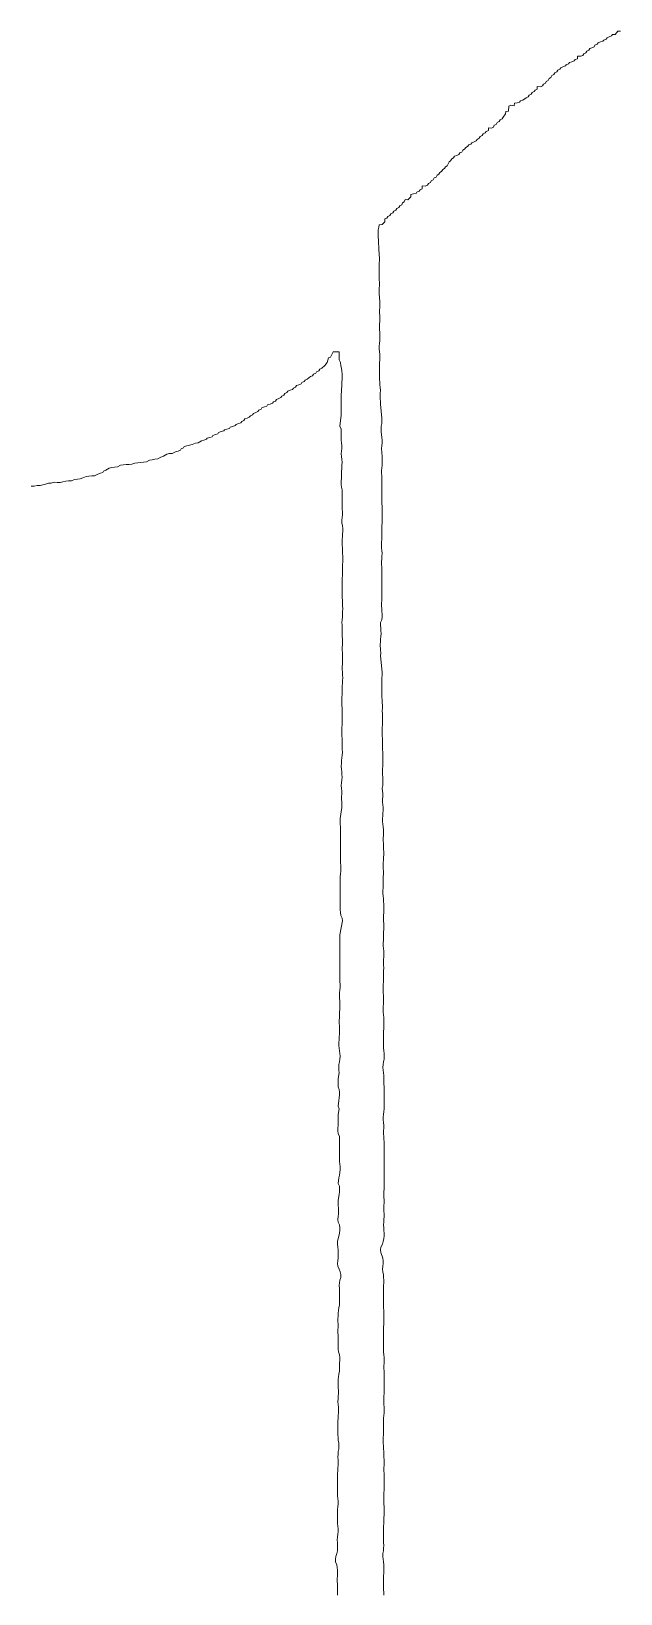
# Model space of a CAD drawing. Extents: x -16 to 11205, y -14909 to 147.
# Drawn here: x 79.71 to 84.22, y 135.31 to 147.28 of the extents above; entities that cross this region are included whole.
import ezdxf

# ---------------------------------------------------------------- set-up
doc = ezdxf.new("R2010")
doc.units = 0
doc.layers.get('0').update_dxf_attribs({"color": 1, "linetype": 'CONTINUOUS', "lineweight": 15, "true_color": 0xff0000})

msp = doc.modelspace()

# ---------------------------------------------------------------- linework, layer by layer
for p, q in [((84.13, 147.236), (84.147, 147.243)), ((84.147, 147.243), (84.154, 147.255)), ((84.154, 147.255), (84.176, 147.255)), ((84.176, 147.255), (84.195, 147.279)), ((84.195, 147.279), (84.217, 147.279)), ((83.95, 147.114), (83.957, 147.126)), ((83.957, 147.126), (83.973, 147.134)), ((83.973, 147.134), (83.981, 147.146)), ((83.981, 147.146), (83.997, 147.153)), ((83.997, 147.153), (84.014, 147.16)), ((84.014, 147.16), (84.02, 147.172)), ((84.02, 147.172), (84.037, 147.179)), ((84.037, 147.179), (84.044, 147.19)), ((84.044, 147.19), (84.062, 147.197)), ((84.062, 147.197), (84.08, 147.202)), ((84.08, 147.202), (84.088, 147.212)), ((84.088, 147.212), (84.106, 147.218)), ((84.106, 147.218), (84.113, 147.229)), ((84.113, 147.229), (84.13, 147.236)), ((83.751, 146.988), (83.758, 147)), ((83.758, 147), (83.775, 147.007)), ((83.775, 147.007), (83.794, 147.013)), ((83.794, 147.013), (83.801, 147.023)), ((83.801, 147.023), (83.819, 147.029)), ((83.819, 147.029), (83.826, 147.04)), ((83.826, 147.04), (83.844, 147.046)), ((83.844, 147.046), (83.862, 147.052)), ((83.862, 147.052), (83.868, 147.063)), ((83.868, 147.063), (83.886, 147.069)), ((83.886, 147.069), (83.887, 147.089)), ((83.887, 147.089), (83.911, 147.087)), ((83.911, 147.087), (83.928, 147.094)), ((83.928, 147.094), (83.934, 147.106)), ((83.934, 147.106), (83.95, 147.114)), ((83.626, 146.874), (83.641, 146.881)), ((83.641, 146.881), (83.648, 146.895)), ((83.648, 146.895), (83.662, 146.903)), ((83.662, 146.903), (83.669, 146.918)), ((83.669, 146.918), (83.683, 146.926)), ((83.683, 146.926), (83.69, 146.94)), ((83.69, 146.94), (83.705, 146.947)), ((83.705, 146.947), (83.713, 146.96)), ((83.713, 146.96), (83.728, 146.968)), ((83.728, 146.968), (83.735, 146.981)), ((83.735, 146.981), (83.751, 146.988)), ((83.469, 146.751), (83.493, 146.769)), ((83.493, 146.769), (83.509, 146.777)), ((83.509, 146.777), (83.516, 146.789)), ((83.516, 146.789), (83.531, 146.797)), ((83.531, 146.797), (83.539, 146.81)), ((83.539, 146.81), (83.555, 146.817)), ((83.555, 146.817), (83.562, 146.829)), ((83.562, 146.829), (83.578, 146.836)), ((83.578, 146.836), (83.579, 146.856)), ((83.579, 146.856), (83.603, 146.854)), ((83.603, 146.854), (83.619, 146.861)), ((83.619, 146.861), (83.626, 146.874)), ((83.318, 146.621), (83.335, 146.646)), ((83.335, 146.646), (83.339, 146.664)), ((83.339, 146.664), (83.359, 146.666)), ((83.359, 146.666), (83.361, 146.706)), ((83.361, 146.706), (83.377, 146.713)), ((83.377, 146.713), (83.403, 146.708)), ((83.403, 146.708), (83.404, 146.728)), ((83.404, 146.728), (83.424, 146.731)), ((83.424, 146.731), (83.444, 146.735)), ((83.444, 146.735), (83.451, 146.745)), ((83.451, 146.745), (83.469, 146.751)), ((83.205, 146.518), (83.205, 146.539)), ((83.205, 146.539), (83.228, 146.537)), ((83.228, 146.537), (83.243, 146.544)), ((83.243, 146.544), (83.25, 146.559)), ((83.25, 146.559), (83.265, 146.566)), ((83.265, 146.566), (83.272, 146.58)), ((83.272, 146.58), (83.286, 146.587)), ((83.286, 146.587), (83.295, 146.601)), ((83.295, 146.601), (83.309, 146.607)), ((83.309, 146.607), (83.318, 146.621)), ((83.046, 146.396), (83.054, 146.408)), ((83.054, 146.408), (83.071, 146.414)), ((83.071, 146.414), (83.079, 146.425)), ((83.079, 146.425), (83.096, 146.432)), ((83.096, 146.432), (83.112, 146.439)), ((83.112, 146.439), (83.119, 146.451)), ((83.119, 146.451), (83.135, 146.459)), ((83.135, 146.459), (83.142, 146.472)), ((83.142, 146.472), (83.157, 146.48)), ((83.157, 146.48), (83.164, 146.493)), ((83.164, 146.493), (83.18, 146.5)), ((83.18, 146.5), (83.188, 146.512)), ((83.188, 146.512), (83.205, 146.518)), ((82.904, 146.279), (82.916, 146.287)), ((82.916, 146.287), (82.924, 146.302)), ((82.924, 146.302), (82.938, 146.309)), ((82.938, 146.309), (82.946, 146.321)), ((82.946, 146.321), (82.962, 146.328)), ((82.962, 146.328), (82.979, 146.334)), ((82.979, 146.334), (82.986, 146.347)), ((82.986, 146.347), (83.002, 146.354)), ((83.002, 146.354), (83.009, 146.368)), ((83.009, 146.368), (83.023, 146.376)), ((83.023, 146.376), (83.031, 146.389)), ((83.031, 146.389), (83.046, 146.396)), ((82.79, 146.155), (82.805, 146.162)), ((82.805, 146.162), (82.812, 146.176)), ((82.812, 146.176), (82.826, 146.184)), ((82.826, 146.184), (82.833, 146.198)), ((82.833, 146.198), (82.847, 146.205)), ((82.847, 146.205), (82.855, 146.22)), ((82.855, 146.22), (82.869, 146.227)), ((82.869, 146.227), (82.876, 146.241)), ((82.876, 146.241), (82.89, 146.249)), ((82.89, 146.249), (82.897, 146.264)), ((82.897, 146.264), (82.904, 146.279)), ((82.651, 146.037), (82.658, 146.047)), ((82.658, 146.047), (82.676, 146.054)), ((82.676, 146.054), (82.683, 146.065)), ((82.683, 146.065), (82.699, 146.073)), ((82.699, 146.073), (82.699, 146.094)), ((82.699, 146.094), (82.722, 146.093)), ((82.722, 146.093), (82.738, 146.1)), ((82.738, 146.1), (82.746, 146.113)), ((82.746, 146.113), (82.761, 146.12)), ((82.761, 146.12), (82.768, 146.133)), ((82.768, 146.133), (82.783, 146.141)), ((82.783, 146.141), (82.79, 146.155)), ((82.497, 145.908), (82.505, 145.921)), ((82.505, 145.921), (82.52, 145.928)), ((82.52, 145.928), (82.528, 145.942)), ((82.528, 145.942), (82.542, 145.949)), ((82.542, 145.949), (82.548, 145.964)), ((82.548, 145.964), (82.561, 145.973)), ((82.561, 145.973), (82.567, 145.989)), ((82.567, 145.989), (82.589, 145.988)), ((82.589, 145.988), (82.611, 146.01)), ((82.611, 146.01), (82.612, 146.029)), ((82.612, 146.029), (82.632, 146.033)), ((82.632, 146.033), (82.651, 146.037)), ((82.391, 145.798), (82.413, 145.819)), ((82.412, 145.841), (82.428, 145.848)), ((82.413, 145.819), (82.412, 145.841)), ((82.428, 145.848), (82.436, 145.861)), ((82.436, 145.861), (82.451, 145.868)), ((82.451, 145.868), (82.459, 145.881)), ((82.459, 145.881), (82.474, 145.888)), ((82.474, 145.888), (82.481, 145.901)), ((82.481, 145.901), (82.497, 145.908)), ((82.36, 145.714), (82.361, 145.736)), ((82.369, 145.565), (82.36, 145.714)), ((82.361, 145.736), (82.362, 145.757)), ((82.362, 145.757), (82.365, 145.778)), ((82.365, 145.778), (82.37, 145.797)), ((82.37, 145.797), (82.391, 145.798)), ((82.371, 145.544), (82.369, 145.565)), ((82.369, 145.48), (82.37, 145.502)), ((82.369, 145.459), (82.369, 145.48)), ((82.369, 145.438), (82.369, 145.459)), ((82.37, 145.502), (82.371, 145.523)), ((82.371, 145.523), (82.371, 145.544)), ((82.369, 145.417), (82.369, 145.438)), ((82.369, 145.396), (82.369, 145.417)), ((82.37, 145.375), (82.369, 145.396)), ((82.371, 145.353), (82.37, 145.375)), ((82.37, 145.311), (82.371, 145.332)), ((82.371, 145.332), (82.371, 145.353)), ((82.368, 145.269), (82.369, 145.29)), ((82.373, 145.205), (82.368, 145.269)), ((82.369, 145.29), (82.37, 145.311)), ((82.374, 145.184), (82.373, 145.205)), ((82.372, 145.142), (82.373, 145.163)), ((82.372, 145.121), (82.372, 145.142)), ((82.374, 145.099), (82.372, 145.121)), ((82.373, 145.163), (82.374, 145.184)), ((82.374, 145.078), (82.374, 145.099)), ((82.372, 145.036), (82.374, 145.057)), ((82.372, 145.015), (82.372, 145.036)), ((82.372, 144.994), (82.372, 145.015)), ((82.373, 144.972), (82.372, 144.994)), ((82.373, 144.951), (82.373, 144.972)), ((82.374, 145.057), (82.374, 145.078)), ((82.37, 144.866), (82.372, 144.888)), ((82.37, 144.845), (82.37, 144.866)), ((82.374, 144.803), (82.37, 144.845)), ((82.372, 144.888), (82.374, 144.909)), ((82.374, 144.93), (82.373, 144.951)), ((82.374, 144.909), (82.374, 144.93)), ((81.953, 144.718), (81.971, 144.742)), ((81.971, 144.742), (81.977, 144.759)), ((81.977, 144.759), (81.981, 144.778)), ((81.981, 144.778), (81.996, 144.782)), ((81.996, 144.782), (82.018, 144.824)), ((82.018, 144.824), (82.062, 144.824)), ((82.062, 144.824), (82.062, 144.803)), ((82.062, 144.803), (82.062, 144.782)), ((82.062, 144.782), (82.062, 144.761)), ((82.062, 144.761), (82.072, 144.742)), ((82.072, 144.742), (82.075, 144.717)), ((82.371, 144.718), (82.372, 144.739)), ((82.372, 144.739), (82.374, 144.761)), ((82.375, 144.782), (82.374, 144.803)), ((82.374, 144.761), (82.375, 144.782)), ((81.795, 144.595), (81.802, 144.607)), ((81.802, 144.607), (81.819, 144.614)), ((81.819, 144.614), (81.843, 144.633)), ((81.843, 144.633), (81.859, 144.64)), ((81.859, 144.64), (81.866, 144.652)), ((81.866, 144.652), (81.883, 144.659)), ((81.883, 144.659), (81.89, 144.671)), ((81.89, 144.671), (81.907, 144.678)), ((81.907, 144.678), (81.915, 144.69)), ((81.915, 144.69), (81.931, 144.697)), ((81.931, 144.697), (81.953, 144.718)), ((82.075, 144.717), (82.08, 144.697)), ((82.08, 144.697), (82.084, 144.676)), ((82.084, 144.676), (82.086, 144.655)), ((82.085, 144.634), (82.084, 144.57)), ((82.086, 144.655), (82.085, 144.634)), ((82.371, 144.697), (82.371, 144.718)), ((82.372, 144.676), (82.371, 144.697)), ((82.371, 144.655), (82.372, 144.676)), ((82.371, 144.634), (82.371, 144.655)), ((82.372, 144.612), (82.371, 144.634)), ((82.373, 144.591), (82.372, 144.612)), ((81.616, 144.472), (81.623, 144.484)), ((81.623, 144.484), (81.639, 144.492)), ((81.639, 144.492), (81.646, 144.504)), ((81.646, 144.504), (81.663, 144.511)), ((81.663, 144.511), (81.67, 144.522)), ((81.67, 144.522), (81.688, 144.529)), ((81.688, 144.529), (81.705, 144.535)), ((81.705, 144.535), (81.712, 144.546)), ((81.712, 144.546), (81.729, 144.553)), ((81.729, 144.553), (81.737, 144.564)), ((81.737, 144.564), (81.754, 144.571)), ((81.754, 144.571), (81.771, 144.577)), ((81.771, 144.577), (81.778, 144.589)), ((81.778, 144.589), (81.795, 144.595)), ((82.084, 144.57), (82.077, 144.485)), ((82.077, 144.485), (82.079, 144.464)), ((82.375, 144.57), (82.373, 144.591)), ((82.377, 144.549), (82.375, 144.57)), ((82.378, 144.528), (82.377, 144.549)), ((82.377, 144.507), (82.378, 144.528)), ((82.377, 144.486), (82.377, 144.507)), ((82.377, 144.464), (82.377, 144.486)), ((81.424, 144.358), (81.441, 144.365)), ((81.441, 144.365), (81.448, 144.377)), ((81.448, 144.377), (81.465, 144.385)), ((81.465, 144.385), (81.472, 144.395)), ((81.472, 144.395), (81.49, 144.402)), ((81.49, 144.402), (81.508, 144.407)), ((81.508, 144.407), (81.515, 144.417)), ((81.515, 144.417), (81.534, 144.422)), ((81.534, 144.422), (81.552, 144.429)), ((81.552, 144.429), (81.559, 144.439)), ((81.559, 144.439), (81.576, 144.446)), ((81.576, 144.446), (81.584, 144.457)), ((81.584, 144.457), (81.6, 144.465)), ((81.6, 144.465), (81.616, 144.472)), ((82.079, 144.443), (82.078, 144.422)), ((82.078, 144.422), (82.078, 144.401)), ((82.078, 144.401), (82.078, 144.38)), ((82.078, 144.38), (82.079, 144.359)), ((82.079, 144.464), (82.079, 144.443)), ((82.378, 144.443), (82.377, 144.464)), ((82.379, 144.422), (82.378, 144.443)), ((82.389, 144.316), (82.379, 144.422)), ((81.223, 144.237), (81.229, 144.246)), ((81.229, 144.246), (81.248, 144.252)), ((81.248, 144.252), (81.267, 144.258)), ((81.267, 144.258), (81.274, 144.267)), ((81.274, 144.267), (81.292, 144.273)), ((81.292, 144.273), (81.31, 144.28)), ((81.31, 144.28), (81.317, 144.29)), ((81.317, 144.29), (81.334, 144.298)), ((81.334, 144.298), (81.341, 144.309)), ((81.341, 144.309), (81.358, 144.316)), ((81.358, 144.316), (81.375, 144.323)), ((81.375, 144.323), (81.383, 144.334)), ((81.383, 144.334), (81.4, 144.34)), ((81.4, 144.34), (81.408, 144.351)), ((81.408, 144.351), (81.424, 144.358)), ((82.078, 144.338), (82.068, 144.253)), ((82.068, 144.253), (82.077, 144.231)), ((82.079, 144.359), (82.078, 144.338)), ((82.384, 144.231), (82.385, 144.253)), ((82.385, 144.253), (82.388, 144.274)), ((82.388, 144.274), (82.389, 144.295)), ((82.389, 144.295), (82.389, 144.316)), ((80.963, 144.123), (80.983, 144.127)), ((80.983, 144.127), (81.009, 144.141)), ((81.009, 144.141), (81.028, 144.147)), ((81.028, 144.147), (81.047, 144.153)), ((81.047, 144.153), (81.053, 144.162)), ((81.053, 144.162), (81.072, 144.168)), ((81.072, 144.168), (81.091, 144.173)), ((81.091, 144.173), (81.097, 144.183)), ((81.097, 144.183), (81.116, 144.19)), ((81.116, 144.19), (81.134, 144.196)), ((81.134, 144.196), (81.14, 144.206)), ((81.14, 144.206), (81.159, 144.212)), ((81.159, 144.212), (81.179, 144.217)), ((81.179, 144.217), (81.185, 144.226)), ((81.185, 144.226), (81.204, 144.231)), ((81.204, 144.231), (81.223, 144.237)), ((82.077, 144.231), (82.079, 144.21)), ((82.079, 144.21), (82.079, 144.189)), ((82.079, 144.189), (82.079, 144.168)), ((82.079, 144.168), (82.079, 144.147)), ((82.079, 144.147), (82.081, 144.126)), ((82.081, 144.126), (82.083, 144.104)), ((82.385, 144.21), (82.384, 144.231)), ((82.39, 144.168), (82.385, 144.21)), ((82.389, 144.104), (82.391, 144.126)), ((82.391, 144.147), (82.39, 144.168)), ((82.391, 144.126), (82.391, 144.147)), ((80.674, 144.003), (80.699, 144.016)), ((80.699, 144.016), (80.718, 144.023)), ((80.718, 144.023), (80.743, 144.038)), ((80.743, 144.038), (80.763, 144.043)), ((80.763, 144.043), (80.784, 144.045)), ((80.784, 144.045), (80.81, 144.056)), ((80.81, 144.056), (80.83, 144.062)), ((80.83, 144.062), (80.848, 144.07)), ((80.848, 144.07), (80.853, 144.08)), ((80.853, 144.08), (80.872, 144.087)), ((80.872, 144.087), (80.877, 144.097)), ((80.877, 144.097), (80.896, 144.103)), ((80.896, 144.103), (80.916, 144.108)), ((80.916, 144.108), (80.937, 144.112)), ((80.937, 144.112), (80.963, 144.123)), ((82.08, 144.062), (82.079, 144.041)), ((82.079, 144.041), (82.08, 144.02)), ((82.082, 144.083), (82.08, 144.062)), ((82.08, 144.02), (82.083, 143.999)), ((82.083, 144.104), (82.082, 144.083)), ((82.387, 144.083), (82.389, 144.104)), ((82.391, 144.02), (82.387, 144.083)), ((82.393, 143.999), (82.391, 144.02)), ((80.19, 143.874), (80.216, 143.886)), ((80.216, 143.886), (80.235, 143.893)), ((80.235, 143.893), (80.254, 143.899)), ((80.254, 143.899), (80.259, 143.91)), ((80.259, 143.91), (80.278, 143.917)), ((80.278, 143.917), (80.302, 143.933)), ((80.302, 143.933), (80.323, 143.936)), ((80.323, 143.936), (80.344, 143.94)), ((80.344, 143.94), (80.365, 143.943)), ((80.365, 143.943), (80.39, 143.955)), ((80.39, 143.955), (80.411, 143.957)), ((80.411, 143.957), (80.433, 143.959)), ((80.433, 143.959), (80.455, 143.96)), ((80.455, 143.96), (80.476, 143.962)), ((80.476, 143.962), (80.5, 143.971)), ((80.5, 143.971), (80.522, 143.973)), ((80.522, 143.973), (80.544, 143.975)), ((80.544, 143.975), (80.566, 143.977)), ((80.566, 143.977), (80.587, 143.98)), ((80.587, 143.98), (80.611, 143.992)), ((80.611, 143.992), (80.632, 143.996)), ((80.632, 143.996), (80.653, 144)), ((80.653, 144), (80.674, 144.003)), ((82.084, 143.956), (82.077, 143.807)), ((82.083, 143.999), (82.085, 143.978)), ((82.085, 143.978), (82.084, 143.956)), ((82.387, 143.914), (82.389, 143.935)), ((82.387, 143.893), (82.387, 143.914)), ((82.388, 143.872), (82.387, 143.893)), ((82.389, 143.935), (82.392, 143.956)), ((82.392, 143.956), (82.393, 143.977)), ((82.393, 143.977), (82.393, 143.999)), ((79.706, 143.794), (79.728, 143.793)), ((79.728, 143.793), (79.751, 143.799)), ((79.751, 143.799), (79.774, 143.799)), ((79.774, 143.799), (79.796, 143.803)), ((79.796, 143.803), (79.816, 143.81)), ((79.816, 143.81), (79.837, 143.816)), ((79.837, 143.816), (79.859, 143.818)), ((79.859, 143.818), (79.883, 143.825)), ((79.883, 143.825), (79.905, 143.823)), ((79.905, 143.823), (79.928, 143.823)), ((79.928, 143.823), (79.949, 143.827)), ((79.949, 143.827), (79.97, 143.831)), ((79.97, 143.831), (79.992, 143.835)), ((79.992, 143.835), (80.013, 143.836)), ((80.013, 143.836), (80.038, 143.844)), ((80.038, 143.844), (80.06, 143.847)), ((80.06, 143.847), (80.081, 143.851)), ((80.081, 143.851), (80.101, 143.857)), ((80.101, 143.857), (80.126, 143.869)), ((80.126, 143.869), (80.147, 143.871)), ((80.147, 143.871), (80.169, 143.872)), ((80.169, 143.872), (80.19, 143.874)), ((82.077, 143.807), (82.081, 143.787)), ((82.081, 143.787), (82.085, 143.766)), ((82.389, 143.85), (82.388, 143.872)), ((82.389, 143.829), (82.389, 143.85)), ((82.389, 143.808), (82.389, 143.829)), ((82.389, 143.787), (82.389, 143.808)), ((82.389, 143.766), (82.389, 143.787)), ((82.085, 143.766), (82.086, 143.745)), ((82.086, 143.66), (82.085, 143.617)), ((82.086, 143.745), (82.086, 143.66)), ((82.389, 143.744), (82.389, 143.766)), ((82.39, 143.723), (82.389, 143.744)), ((82.39, 143.702), (82.39, 143.723)), ((82.39, 143.681), (82.39, 143.702)), ((82.39, 143.66), (82.39, 143.681)), ((82.391, 143.639), (82.39, 143.66)), ((82.089, 143.575), (82.084, 143.533)), ((82.084, 143.533), (82.084, 143.512)), ((82.085, 143.617), (82.089, 143.597)), ((82.089, 143.597), (82.089, 143.575)), ((82.392, 143.617), (82.391, 143.639)), ((82.391, 143.575), (82.392, 143.596)), ((82.391, 143.554), (82.391, 143.575)), ((82.391, 143.533), (82.391, 143.554)), ((82.391, 143.512), (82.391, 143.533)), ((82.392, 143.596), (82.392, 143.617)), ((82.084, 143.512), (82.087, 143.491)), ((82.087, 143.491), (82.09, 143.47)), ((82.089, 143.427), (82.087, 143.406)), ((82.091, 143.448), (82.089, 143.427)), ((82.09, 143.47), (82.091, 143.448)), ((82.389, 143.469), (82.39, 143.491)), ((82.389, 143.448), (82.389, 143.469)), ((82.389, 143.427), (82.389, 143.448)), ((82.39, 143.406), (82.389, 143.427)), ((82.39, 143.491), (82.391, 143.512)), ((82.086, 143.385), (82.085, 143.364)), ((82.085, 143.364), (82.086, 143.342)), ((82.087, 143.406), (82.086, 143.385)), ((82.086, 143.342), (82.087, 143.321)), ((82.087, 143.321), (82.087, 143.3)), ((82.087, 143.3), (82.089, 143.279)), ((82.386, 143.342), (82.387, 143.364)), ((82.387, 143.321), (82.386, 143.342)), ((82.387, 143.364), (82.389, 143.385)), ((82.389, 143.3), (82.387, 143.321)), ((82.389, 143.385), (82.39, 143.406)), ((82.391, 143.279), (82.389, 143.3)), ((82.089, 143.279), (82.09, 143.258)), ((82.09, 143.215), (82.089, 143.194)), ((82.089, 143.194), (82.089, 143.173)), ((82.089, 143.173), (82.089, 143.152)), ((82.09, 143.258), (82.09, 143.237)), ((82.09, 143.237), (82.09, 143.215)), ((82.386, 143.215), (82.388, 143.237)), ((82.386, 143.194), (82.386, 143.215)), ((82.388, 143.173), (82.386, 143.194)), ((82.388, 143.237), (82.39, 143.258)), ((82.389, 143.152), (82.388, 143.173)), ((82.39, 143.258), (82.391, 143.279)), ((82.086, 143.088), (82.085, 143.067)), ((82.085, 143.067), (82.085, 143.046)), ((82.088, 143.109), (82.086, 143.088)), ((82.089, 143.152), (82.088, 143.131)), ((82.088, 143.131), (82.088, 143.109)), ((82.39, 143.13), (82.389, 143.152)), ((82.389, 143.067), (82.39, 143.088)), ((82.389, 143.046), (82.389, 143.067)), ((82.39, 143.109), (82.39, 143.13)), ((82.39, 143.088), (82.39, 143.109)), ((82.085, 143.046), (82.085, 143.025)), ((82.085, 143.025), (82.085, 143.004)), ((82.085, 143.004), (82.085, 142.982)), ((82.085, 142.982), (82.085, 142.961)), ((82.085, 142.961), (82.086, 142.94)), ((82.086, 142.94), (82.088, 142.919)), ((82.389, 143.025), (82.389, 143.046)), ((82.389, 143.004), (82.389, 143.025)), ((82.389, 142.982), (82.389, 143.004)), ((82.39, 142.961), (82.389, 142.982)), ((82.389, 142.919), (82.39, 142.94)), ((82.39, 142.94), (82.39, 142.961)), ((82.088, 142.813), (82.087, 142.792)), ((82.088, 142.919), (82.089, 142.898)), ((82.089, 142.834), (82.088, 142.813)), ((82.089, 142.898), (82.089, 142.877)), ((82.089, 142.877), (82.09, 142.855)), ((82.09, 142.855), (82.089, 142.834)), ((82.387, 142.898), (82.389, 142.919)), ((82.387, 142.877), (82.387, 142.898)), ((82.388, 142.855), (82.387, 142.877)), ((82.39, 142.834), (82.388, 142.855)), ((82.391, 142.813), (82.39, 142.834)), ((82.391, 142.792), (82.391, 142.813)), ((82.085, 142.771), (82.084, 142.75)), ((82.084, 142.75), (82.085, 142.728)), ((82.087, 142.792), (82.085, 142.771)), ((82.085, 142.728), (82.086, 142.707)), ((82.086, 142.707), (82.086, 142.686)), ((82.379, 142.749), (82.388, 142.771)), ((82.379, 142.728), (82.379, 142.749)), ((82.381, 142.707), (82.379, 142.728)), ((82.382, 142.686), (82.381, 142.707)), ((82.388, 142.771), (82.391, 142.792)), ((82.086, 142.686), (82.086, 142.665)), ((82.086, 142.665), (82.086, 142.644)), ((82.086, 142.644), (82.087, 142.623)), ((82.087, 142.58), (82.086, 142.559)), ((82.087, 142.623), (82.087, 142.601)), ((82.087, 142.601), (82.087, 142.58)), ((82.376, 142.58), (82.378, 142.601)), ((82.38, 142.538), (82.376, 142.58)), ((82.378, 142.601), (82.38, 142.622)), ((82.38, 142.622), (82.382, 142.643)), ((82.383, 142.665), (82.382, 142.686)), ((82.382, 142.643), (82.383, 142.665)), ((82.086, 142.559), (82.086, 142.538)), ((82.086, 142.538), (82.087, 142.517)), ((82.087, 142.517), (82.088, 142.496)), ((82.088, 142.453), (82.087, 142.432)), ((82.088, 142.496), (82.089, 142.474)), ((82.089, 142.474), (82.088, 142.453)), ((82.382, 142.516), (82.38, 142.538)), ((82.38, 142.495), (82.382, 142.516)), ((82.392, 142.368), (82.38, 142.495)), ((82.087, 142.432), (82.085, 142.411)), ((82.085, 142.411), (82.085, 142.39)), ((82.085, 142.39), (82.087, 142.369)), ((82.087, 142.369), (82.089, 142.347)), ((82.089, 142.347), (82.09, 142.326)), ((82.389, 142.326), (82.391, 142.347)), ((82.391, 142.347), (82.392, 142.368)), ((82.086, 142.22), (82.085, 142.199)), ((82.087, 142.284), (82.086, 142.263)), ((82.086, 142.263), (82.086, 142.242)), ((82.086, 142.242), (82.086, 142.22)), ((82.089, 142.305), (82.087, 142.284)), ((82.09, 142.326), (82.089, 142.305)), ((82.388, 142.305), (82.389, 142.326)), ((82.388, 142.284), (82.388, 142.305)), ((82.389, 142.263), (82.388, 142.284)), ((82.389, 142.241), (82.389, 142.263)), ((82.389, 142.22), (82.389, 142.241)), ((82.389, 142.199), (82.389, 142.22)), ((82.085, 142.199), (82.084, 142.178)), ((82.084, 142.178), (82.084, 142.157)), ((82.084, 142.157), (82.084, 142.136)), ((82.084, 142.136), (82.084, 142.115)), ((82.084, 142.115), (82.085, 142.093)), ((82.085, 142.093), (82.086, 142.072)), ((82.39, 142.178), (82.389, 142.199)), ((82.392, 142.157), (82.39, 142.178)), ((82.393, 142.136), (82.392, 142.157)), ((82.394, 142.114), (82.393, 142.136)), ((82.393, 142.072), (82.394, 142.093)), ((82.394, 142.093), (82.394, 142.114)), ((82.086, 142.051), (82.085, 142.03)), ((82.085, 142.03), (82.086, 142.009)), ((82.086, 141.988), (82.085, 141.966)), ((82.086, 142.072), (82.086, 142.051)), ((82.086, 142.009), (82.086, 141.988)), ((82.394, 142.051), (82.393, 142.072)), ((82.394, 142.03), (82.394, 142.051)), ((82.395, 142.009), (82.394, 142.03)), ((82.394, 141.966), (82.395, 141.987)), ((82.395, 141.987), (82.395, 142.009)), ((82.084, 141.945), (82.083, 141.924)), ((82.083, 141.924), (82.083, 141.903)), ((82.083, 141.903), (82.084, 141.882)), ((82.085, 141.966), (82.084, 141.945)), ((82.084, 141.882), (82.085, 141.86)), ((82.085, 141.86), (82.086, 141.839)), ((82.392, 141.924), (82.393, 141.945)), ((82.392, 141.903), (82.392, 141.924)), ((82.393, 141.882), (82.392, 141.903)), ((82.393, 141.945), (82.394, 141.966)), ((82.394, 141.86), (82.393, 141.882)), ((82.394, 141.839), (82.394, 141.86)), ((82.085, 141.734), (82.083, 141.713)), ((82.086, 141.839), (82.085, 141.818)), ((82.085, 141.818), (82.086, 141.797)), ((82.087, 141.755), (82.085, 141.734)), ((82.086, 141.797), (82.086, 141.776)), ((82.086, 141.776), (82.087, 141.755)), ((82.394, 141.818), (82.394, 141.839)), ((82.395, 141.797), (82.394, 141.818)), ((82.395, 141.776), (82.395, 141.797)), ((82.396, 141.755), (82.395, 141.776)), ((82.397, 141.733), (82.396, 141.755)), ((82.397, 141.712), (82.397, 141.733)), ((82.08, 141.67), (82.079, 141.649)), ((82.079, 141.649), (82.08, 141.627)), ((82.081, 141.692), (82.08, 141.67)), ((82.08, 141.627), (82.082, 141.606)), ((82.083, 141.713), (82.081, 141.692)), ((82.395, 141.628), (82.397, 141.649)), ((82.395, 141.606), (82.395, 141.628)), ((82.397, 141.691), (82.397, 141.712)), ((82.397, 141.67), (82.397, 141.691)), ((82.397, 141.649), (82.397, 141.67)), ((82.08, 141.522), (82.079, 141.501)), ((82.079, 141.501), (82.081, 141.479)), ((82.083, 141.543), (82.08, 141.522)), ((82.082, 141.606), (82.084, 141.585)), ((82.085, 141.564), (82.083, 141.543)), ((82.084, 141.585), (82.085, 141.564)), ((82.393, 141.48), (82.397, 141.501)), ((82.395, 141.585), (82.395, 141.606)), ((82.396, 141.564), (82.395, 141.585)), ((82.398, 141.543), (82.396, 141.564)), ((82.397, 141.501), (82.398, 141.522)), ((82.398, 141.522), (82.398, 141.543)), ((82.081, 141.479), (82.083, 141.458)), ((82.083, 141.437), (82.081, 141.416)), ((82.081, 141.416), (82.081, 141.395)), ((82.081, 141.395), (82.082, 141.374)), ((82.082, 141.374), (82.084, 141.353)), ((82.083, 141.458), (82.083, 141.437)), ((82.397, 141.437), (82.393, 141.48)), ((82.395, 141.373), (82.397, 141.437)), ((82.398, 141.352), (82.395, 141.373)), ((82.083, 141.332), (82.07, 141.247)), ((82.084, 141.353), (82.083, 141.332)), ((82.395, 141.247), (82.396, 141.268)), ((82.396, 141.268), (82.398, 141.289)), ((82.399, 141.331), (82.398, 141.352)), ((82.398, 141.289), (82.399, 141.31)), ((82.399, 141.31), (82.399, 141.331)), ((82.07, 141.247), (82.071, 141.225)), ((82.071, 141.225), (82.071, 141.204)), ((82.071, 141.204), (82.072, 141.183)), ((82.072, 141.183), (82.072, 141.162)), ((82.072, 141.162), (82.072, 141.141)), ((82.072, 141.141), (82.073, 141.12)), ((82.395, 141.225), (82.395, 141.247)), ((82.397, 141.204), (82.395, 141.225)), ((82.4, 141.183), (82.397, 141.204)), ((82.401, 141.162), (82.4, 141.183)), ((82.401, 141.141), (82.401, 141.162)), ((82.401, 141.12), (82.401, 141.141)), ((82.073, 141.077), (82.072, 141.056)), ((82.072, 141.056), (82.072, 141.035)), ((82.072, 141.035), (82.072, 141.014)), ((82.072, 141.014), (82.072, 140.993)), ((82.073, 141.12), (82.073, 141.098)), ((82.073, 141.098), (82.073, 141.077)), ((82.4, 141.098), (82.401, 141.12)), ((82.4, 141.077), (82.4, 141.098)), ((82.401, 141.056), (82.4, 141.077)), ((82.402, 141.035), (82.401, 141.056)), ((82.403, 141.014), (82.402, 141.035)), ((82.404, 140.993), (82.403, 141.014)), ((82.072, 140.993), (82.072, 140.971)), ((82.072, 140.971), (82.072, 140.95)), ((82.072, 140.95), (82.072, 140.929)), ((82.072, 140.929), (82.073, 140.908)), ((82.073, 140.908), (82.075, 140.887)), ((82.4, 140.908), (82.401, 140.929)), ((82.4, 140.887), (82.4, 140.908)), ((82.401, 140.929), (82.403, 140.95)), ((82.403, 140.95), (82.404, 140.971)), ((82.404, 140.971), (82.404, 140.993)), ((82.071, 140.802), (82.07, 140.781)), ((82.07, 140.781), (82.07, 140.76)), ((82.074, 140.823), (82.071, 140.802)), ((82.076, 140.844), (82.074, 140.823)), ((82.075, 140.887), (82.076, 140.866)), ((82.076, 140.866), (82.076, 140.844)), ((82.399, 140.781), (82.4, 140.802)), ((82.399, 140.76), (82.399, 140.781)), ((82.4, 140.865), (82.4, 140.887)), ((82.401, 140.844), (82.4, 140.865)), ((82.4, 140.802), (82.401, 140.823)), ((82.401, 140.823), (82.401, 140.844)), ((82.07, 140.76), (82.07, 140.739)), ((82.07, 140.739), (82.07, 140.717)), ((82.07, 140.717), (82.07, 140.696)), ((82.07, 140.696), (82.071, 140.675)), ((82.071, 140.675), (82.071, 140.654)), ((82.071, 140.654), (82.071, 140.633)), ((82.398, 140.696), (82.399, 140.717)), ((82.398, 140.675), (82.398, 140.696)), ((82.4, 140.654), (82.398, 140.675)), ((82.399, 140.738), (82.399, 140.76)), ((82.399, 140.717), (82.399, 140.738)), ((82.401, 140.633), (82.4, 140.654)), ((82.071, 140.59), (82.07, 140.569)), ((82.07, 140.569), (82.07, 140.548)), ((82.07, 140.548), (82.072, 140.527)), ((82.071, 140.633), (82.071, 140.612)), ((82.071, 140.612), (82.071, 140.59)), ((82.403, 140.612), (82.401, 140.633)), ((82.404, 140.591), (82.403, 140.612)), ((82.405, 140.569), (82.404, 140.591)), ((82.405, 140.548), (82.405, 140.569)), ((82.405, 140.527), (82.405, 140.548)), ((82.087, 140.463), (82.069, 140.357)), ((82.072, 140.527), (82.075, 140.506)), ((82.075, 140.506), (82.086, 140.484)), ((82.086, 140.484), (82.087, 140.463)), ((82.403, 140.506), (82.405, 140.527)), ((82.403, 140.484), (82.403, 140.506)), ((82.403, 140.463), (82.403, 140.484)), ((82.404, 140.442), (82.403, 140.463)), ((82.404, 140.421), (82.404, 140.442)), ((82.404, 140.4), (82.404, 140.421)), ((82.069, 140.336), (82.068, 140.315)), ((82.068, 140.315), (82.068, 140.294)), ((82.069, 140.357), (82.069, 140.336)), ((82.399, 140.294), (82.401, 140.315)), ((82.401, 140.315), (82.402, 140.336)), ((82.402, 140.336), (82.403, 140.357)), ((82.403, 140.378), (82.404, 140.4)), ((82.403, 140.357), (82.403, 140.378)), ((82.068, 140.209), (82.067, 140.188)), ((82.067, 140.188), (82.067, 140.167)), ((82.068, 140.294), (82.068, 140.273)), ((82.068, 140.273), (82.069, 140.252)), ((82.069, 140.252), (82.068, 140.231)), ((82.068, 140.231), (82.068, 140.209)), ((82.399, 140.273), (82.399, 140.294)), ((82.402, 140.252), (82.399, 140.273)), ((82.404, 140.231), (82.402, 140.252)), ((82.402, 140.167), (82.404, 140.188)), ((82.405, 140.209), (82.404, 140.231)), ((82.404, 140.188), (82.405, 140.209)), ((82.067, 140.167), (82.067, 140.146)), ((82.067, 140.146), (82.068, 140.125)), ((82.068, 140.082), (82.067, 140.061)), ((82.067, 140.061), (82.067, 140.04)), ((82.068, 140.125), (82.068, 140.103)), ((82.068, 140.103), (82.068, 140.082)), ((82.402, 140.146), (82.402, 140.167)), ((82.403, 140.125), (82.402, 140.146)), ((82.402, 140.061), (82.403, 140.082)), ((82.402, 140.04), (82.402, 140.061)), ((82.404, 140.103), (82.403, 140.125)), ((82.403, 140.082), (82.404, 140.103)), ((82.067, 140.04), (82.067, 140.019)), ((82.067, 140.019), (82.069, 139.998)), ((82.07, 139.955), (82.068, 139.934)), ((82.069, 139.998), (82.07, 139.976)), ((82.07, 139.976), (82.07, 139.955)), ((82.399, 139.976), (82.401, 139.997)), ((82.399, 139.955), (82.399, 139.976)), ((82.399, 139.934), (82.399, 139.955)), ((82.401, 139.997), (82.402, 140.019)), ((82.402, 140.019), (82.402, 140.04)), ((82.066, 139.913), (82.065, 139.892)), ((82.065, 139.892), (82.065, 139.871)), ((82.065, 139.871), (82.067, 139.849)), ((82.068, 139.934), (82.066, 139.913)), ((82.067, 139.849), (82.068, 139.828)), ((82.068, 139.828), (82.068, 139.807)), ((82.4, 139.913), (82.399, 139.934)), ((82.401, 139.892), (82.4, 139.913)), ((82.4, 139.807), (82.401, 139.828)), ((82.401, 139.871), (82.401, 139.892)), ((82.401, 139.849), (82.401, 139.871)), ((82.401, 139.828), (82.401, 139.849)), ((82.064, 139.723), (82.063, 139.701)), ((82.063, 139.701), (82.063, 139.68)), ((82.065, 139.744), (82.064, 139.723)), ((82.066, 139.765), (82.065, 139.744)), ((82.067, 139.786), (82.066, 139.765)), ((82.068, 139.807), (82.067, 139.786)), ((82.399, 139.786), (82.4, 139.807)), ((82.4, 139.765), (82.399, 139.786)), ((82.403, 139.744), (82.4, 139.765)), ((82.404, 139.723), (82.403, 139.744)), ((82.405, 139.701), (82.404, 139.723)), ((82.405, 139.68), (82.405, 139.701)), ((82.063, 139.68), (82.064, 139.659)), ((82.064, 139.596), (82.063, 139.574)), ((82.064, 139.659), (82.064, 139.638)), ((82.064, 139.638), (82.065, 139.617)), ((82.065, 139.617), (82.064, 139.596)), ((82.401, 139.574), (82.402, 139.595)), ((82.402, 139.595), (82.403, 139.616)), ((82.403, 139.616), (82.404, 139.638)), ((82.404, 139.638), (82.405, 139.659)), ((82.405, 139.659), (82.405, 139.68)), ((82.062, 139.553), (82.061, 139.532)), ((82.061, 139.532), (82.061, 139.51)), ((82.061, 139.51), (82.063, 139.489)), ((82.063, 139.574), (82.062, 139.553)), ((82.063, 139.489), (82.066, 139.468)), ((82.066, 139.468), (82.069, 139.447)), ((82.401, 139.553), (82.401, 139.574)), ((82.401, 139.532), (82.401, 139.553)), ((82.401, 139.511), (82.401, 139.532)), ((82.402, 139.49), (82.401, 139.511)), ((82.405, 139.469), (82.402, 139.49)), ((82.407, 139.447), (82.405, 139.469)), ((82.06, 139.363), (82.059, 139.342)), ((82.059, 139.342), (82.061, 139.32)), ((82.064, 139.384), (82.06, 139.363)), ((82.068, 139.405), (82.064, 139.384)), ((82.07, 139.426), (82.068, 139.405)), ((82.069, 139.447), (82.07, 139.426)), ((82.398, 139.341), (82.4, 139.362)), ((82.4, 139.32), (82.398, 139.341)), ((82.4, 139.362), (82.403, 139.383)), ((82.403, 139.383), (82.406, 139.404)), ((82.406, 139.404), (82.408, 139.426)), ((82.408, 139.426), (82.407, 139.447)), ((82.055, 139.257), (82.054, 139.236)), ((82.054, 139.236), (82.054, 139.214)), ((82.062, 139.299), (82.055, 139.257)), ((82.061, 139.32), (82.062, 139.299)), ((82.403, 139.299), (82.4, 139.32)), ((82.404, 139.278), (82.403, 139.299)), ((82.405, 139.257), (82.404, 139.278)), ((82.405, 139.236), (82.405, 139.257)), ((82.405, 139.214), (82.405, 139.236)), ((82.054, 139.214), (82.055, 139.193)), ((82.055, 139.193), (82.063, 139.172)), ((82.062, 139.109), (82.061, 139.087)), ((82.064, 139.13), (82.062, 139.109)), ((82.063, 139.172), (82.064, 139.151)), ((82.064, 139.151), (82.064, 139.13)), ((82.406, 139.193), (82.405, 139.214)), ((82.407, 139.172), (82.406, 139.193)), ((82.406, 139.13), (82.407, 139.151)), ((82.406, 139.108), (82.406, 139.13)), ((82.406, 139.087), (82.406, 139.108)), ((82.407, 139.151), (82.407, 139.172)), ((82.055, 138.981), (82.054, 138.96)), ((82.063, 139.024), (82.055, 138.981)), ((82.061, 139.087), (82.056, 139.045)), ((82.056, 139.045), (82.063, 139.024)), ((82.399, 138.96), (82.401, 138.981)), ((82.401, 138.981), (82.404, 139.002)), ((82.404, 139.002), (82.406, 139.023)), ((82.406, 139.066), (82.406, 139.087)), ((82.407, 139.045), (82.406, 139.066)), ((82.406, 139.023), (82.407, 139.045)), ((82.054, 138.897), (82.053, 138.876)), ((82.053, 138.876), (82.053, 138.855)), ((82.054, 138.96), (82.054, 138.939)), ((82.054, 138.939), (82.054, 138.918)), ((82.054, 138.918), (82.054, 138.897)), ((82.4, 138.939), (82.399, 138.96)), ((82.403, 138.918), (82.4, 138.939)), ((82.405, 138.897), (82.403, 138.918)), ((82.403, 138.854), (82.405, 138.876)), ((82.405, 138.876), (82.405, 138.897)), ((82.053, 138.855), (82.055, 138.834)), ((82.055, 138.834), (82.064, 138.812)), ((82.064, 138.812), (82.066, 138.791)), ((82.065, 138.749), (82.064, 138.728)), ((82.066, 138.77), (82.065, 138.749)), ((82.066, 138.791), (82.066, 138.77)), ((82.403, 138.833), (82.403, 138.854)), ((82.404, 138.812), (82.403, 138.833)), ((82.405, 138.791), (82.404, 138.812)), ((82.407, 138.77), (82.405, 138.791)), ((82.408, 138.749), (82.407, 138.77)), ((82.408, 138.727), (82.408, 138.749)), ((82.064, 138.728), (82.064, 138.706)), ((82.064, 138.706), (82.064, 138.685)), ((82.064, 138.685), (82.064, 138.664)), ((82.064, 138.664), (82.065, 138.643)), ((82.065, 138.643), (82.066, 138.621)), ((82.066, 138.621), (82.068, 138.6)), ((82.406, 138.664), (82.407, 138.685)), ((82.406, 138.643), (82.406, 138.664)), ((82.407, 138.622), (82.406, 138.643)), ((82.407, 138.685), (82.408, 138.706)), ((82.408, 138.6), (82.407, 138.622)), ((82.408, 138.706), (82.408, 138.727)), ((82.064, 138.516), (82.061, 138.495)), ((82.068, 138.537), (82.064, 138.516)), ((82.068, 138.6), (82.07, 138.579)), ((82.07, 138.558), (82.068, 138.537)), ((82.07, 138.579), (82.07, 138.558)), ((82.406, 138.516), (82.407, 138.537)), ((82.407, 138.495), (82.406, 138.516)), ((82.407, 138.558), (82.408, 138.579)), ((82.407, 138.537), (82.407, 138.558)), ((82.408, 138.579), (82.408, 138.6)), ((82.061, 138.495), (82.055, 138.452)), ((82.055, 138.452), (82.064, 138.431)), ((82.065, 138.389), (82.063, 138.368)), ((82.064, 138.431), (82.066, 138.41)), ((82.066, 138.41), (82.065, 138.389)), ((82.405, 138.389), (82.406, 138.41)), ((82.405, 138.367), (82.405, 138.389)), ((82.406, 138.41), (82.408, 138.431)), ((82.408, 138.473), (82.407, 138.495)), ((82.408, 138.452), (82.408, 138.473)), ((82.408, 138.431), (82.408, 138.452)), ((82.063, 138.368), (82.054, 138.325)), ((82.054, 138.325), (82.055, 138.304)), ((82.055, 138.304), (82.056, 138.283)), ((82.056, 138.283), (82.057, 138.262)), ((82.057, 138.262), (82.057, 138.241)), ((82.405, 138.346), (82.405, 138.367)), ((82.406, 138.325), (82.405, 138.346)), ((82.405, 138.283), (82.406, 138.304)), ((82.405, 138.262), (82.405, 138.283)), ((82.405, 138.24), (82.405, 138.262)), ((82.406, 138.304), (82.406, 138.325)), ((82.055, 138.198), (82.053, 138.177)), ((82.053, 138.177), (82.054, 138.156)), ((82.054, 138.156), (82.064, 138.134)), ((82.057, 138.219), (82.055, 138.198)), ((82.057, 138.241), (82.057, 138.219)), ((82.403, 138.135), (82.404, 138.156)), ((82.404, 138.156), (82.405, 138.177)), ((82.406, 138.219), (82.405, 138.24)), ((82.405, 138.177), (82.407, 138.198)), ((82.407, 138.198), (82.406, 138.219)), ((82.065, 138.072), (82.051, 138.008)), ((82.064, 138.134), (82.067, 138.113)), ((82.068, 138.093), (82.065, 138.072)), ((82.067, 138.113), (82.068, 138.093)), ((82.399, 138.008), (82.404, 138.029)), ((82.404, 138.113), (82.403, 138.135)), ((82.405, 138.092), (82.404, 138.113)), ((82.404, 138.029), (82.406, 138.05)), ((82.406, 138.071), (82.405, 138.092)), ((82.406, 138.05), (82.406, 138.071)), ((82.051, 138.008), (82.05, 137.987)), ((82.05, 137.987), (82.052, 137.965)), ((82.052, 137.965), (82.054, 137.944)), ((82.054, 137.944), (82.055, 137.923)), ((82.055, 137.902), (82.054, 137.881)), ((82.055, 137.923), (82.055, 137.902)), ((82.379, 137.944), (82.381, 137.965)), ((82.381, 137.923), (82.379, 137.944)), ((82.381, 137.965), (82.394, 137.988)), ((82.397, 137.88), (82.381, 137.923)), ((82.394, 137.988), (82.399, 138.008)), ((82.052, 137.86), (82.051, 137.838)), ((82.051, 137.838), (82.052, 137.817)), ((82.054, 137.881), (82.052, 137.86)), ((82.052, 137.817), (82.063, 137.795)), ((82.063, 137.795), (82.071, 137.775)), ((82.395, 137.796), (82.396, 137.817)), ((82.397, 137.774), (82.395, 137.796)), ((82.396, 137.817), (82.399, 137.838)), ((82.4, 137.859), (82.397, 137.88)), ((82.399, 137.838), (82.4, 137.859)), ((82.064, 137.691), (82.063, 137.67)), ((82.063, 137.67), (82.064, 137.648)), ((82.069, 137.712), (82.064, 137.691)), ((82.075, 137.732), (82.069, 137.712)), ((82.071, 137.775), (82.076, 137.754)), ((82.076, 137.754), (82.075, 137.732)), ((82.401, 137.753), (82.397, 137.774)), ((82.403, 137.732), (82.401, 137.753)), ((82.404, 137.711), (82.403, 137.732)), ((82.403, 137.669), (82.404, 137.69)), ((82.403, 137.648), (82.403, 137.669)), ((82.404, 137.69), (82.404, 137.711)), ((82.064, 137.648), (82.065, 137.627)), ((82.065, 137.584), (82.064, 137.563)), ((82.064, 137.563), (82.064, 137.542)), ((82.064, 137.542), (82.065, 137.521)), ((82.065, 137.627), (82.066, 137.606)), ((82.066, 137.606), (82.065, 137.584)), ((82.401, 137.563), (82.402, 137.584)), ((82.401, 137.542), (82.401, 137.563)), ((82.402, 137.521), (82.401, 137.542)), ((82.402, 137.584), (82.403, 137.605)), ((82.403, 137.627), (82.403, 137.648)), ((82.403, 137.605), (82.403, 137.627)), ((82.054, 137.436), (82.053, 137.415)), ((82.056, 137.457), (82.054, 137.436)), ((82.058, 137.478), (82.056, 137.457)), ((82.059, 137.499), (82.058, 137.478)), ((82.065, 137.521), (82.059, 137.499)), ((82.403, 137.5), (82.402, 137.521)), ((82.404, 137.478), (82.403, 137.5)), ((82.404, 137.457), (82.404, 137.478)), ((82.404, 137.436), (82.404, 137.457)), ((82.404, 137.415), (82.404, 137.436)), ((82.053, 137.415), (82.053, 137.394)), ((82.053, 137.394), (82.054, 137.373)), ((82.054, 137.351), (82.053, 137.33)), ((82.053, 137.33), (82.053, 137.309)), ((82.053, 137.309), (82.054, 137.288)), ((82.054, 137.373), (82.054, 137.351)), ((82.402, 137.309), (82.403, 137.33)), ((82.402, 137.288), (82.402, 137.309)), ((82.403, 137.351), (82.404, 137.373)), ((82.403, 137.33), (82.403, 137.351)), ((82.404, 137.394), (82.404, 137.415)), ((82.404, 137.373), (82.404, 137.394)), ((82.054, 137.288), (82.055, 137.267)), ((82.055, 137.267), (82.056, 137.246)), ((82.056, 137.246), (82.056, 137.225)), ((82.056, 137.225), (82.056, 137.203)), ((82.056, 137.203), (82.056, 137.182)), ((82.056, 137.182), (82.058, 137.161)), ((82.401, 137.203), (82.402, 137.224)), ((82.401, 137.182), (82.401, 137.203)), ((82.402, 137.267), (82.402, 137.288)), ((82.403, 137.246), (82.402, 137.267)), ((82.402, 137.224), (82.403, 137.246)), ((82.058, 137.161), (82.066, 137.139)), ((82.067, 137.097), (82.065, 137.076)), ((82.065, 137.076), (82.065, 137.055)), ((82.066, 137.139), (82.067, 137.119)), ((82.067, 137.119), (82.067, 137.097)), ((82.403, 137.161), (82.401, 137.182)), ((82.405, 137.14), (82.403, 137.161)), ((82.407, 137.119), (82.405, 137.14)), ((82.405, 137.055), (82.406, 137.076)), ((82.406, 137.076), (82.407, 137.097)), ((82.407, 137.097), (82.407, 137.119)), ((82.056, 136.949), (82.055, 136.928)), ((82.057, 136.97), (82.056, 136.949)), ((82.06, 136.991), (82.057, 136.97)), ((82.066, 137.013), (82.06, 136.991)), ((82.065, 137.055), (82.066, 137.034)), ((82.066, 137.034), (82.066, 137.013)), ((82.405, 137.034), (82.405, 137.055)), ((82.406, 137.013), (82.405, 137.034)), ((82.407, 136.992), (82.406, 137.013)), ((82.406, 136.949), (82.407, 136.97)), ((82.406, 136.928), (82.406, 136.949)), ((82.407, 136.97), (82.407, 136.992)), ((82.055, 136.928), (82.055, 136.907)), ((82.055, 136.907), (82.056, 136.886)), ((82.056, 136.886), (82.057, 136.865)), ((82.057, 136.843), (82.056, 136.822)), ((82.057, 136.865), (82.057, 136.843)), ((82.405, 136.822), (82.406, 136.843)), ((82.406, 136.907), (82.406, 136.928)), ((82.406, 136.886), (82.406, 136.907)), ((82.407, 136.864), (82.406, 136.886)), ((82.406, 136.843), (82.407, 136.864)), ((82.054, 136.801), (82.053, 136.78)), ((82.053, 136.78), (82.055, 136.759)), ((82.056, 136.822), (82.054, 136.801)), ((82.055, 136.759), (82.057, 136.738)), ((82.057, 136.738), (82.058, 136.716)), ((82.058, 136.716), (82.058, 136.695)), ((82.404, 136.801), (82.405, 136.822)), ((82.404, 136.78), (82.404, 136.801)), ((82.405, 136.759), (82.404, 136.78)), ((82.407, 136.737), (82.405, 136.759)), ((82.406, 136.695), (82.407, 136.716)), ((82.407, 136.716), (82.407, 136.737)), ((82.054, 136.653), (82.052, 136.632)), ((82.052, 136.632), (82.052, 136.611)), ((82.052, 136.611), (82.052, 136.589)), ((82.052, 136.589), (82.053, 136.568)), ((82.056, 136.674), (82.054, 136.653)), ((82.058, 136.695), (82.056, 136.674)), ((82.402, 136.632), (82.403, 136.653)), ((82.402, 136.61), (82.402, 136.632)), ((82.402, 136.589), (82.402, 136.61)), ((82.402, 136.568), (82.402, 136.589)), ((82.403, 136.653), (82.405, 136.674)), ((82.405, 136.674), (82.406, 136.695)), ((82.053, 136.568), (82.052, 136.547)), ((82.052, 136.547), (82.052, 136.526)), ((82.052, 136.526), (82.054, 136.505)), ((82.054, 136.505), (82.056, 136.484)), ((82.056, 136.484), (82.059, 136.463)), ((82.399, 136.505), (82.401, 136.526)), ((82.399, 136.483), (82.399, 136.505)), ((82.399, 136.462), (82.399, 136.483)), ((82.401, 136.526), (82.402, 136.547)), ((82.402, 136.547), (82.402, 136.568)), ((82.054, 136.378), (82.053, 136.356)), ((82.053, 136.356), (82.054, 136.335)), ((82.056, 136.399), (82.054, 136.378)), ((82.059, 136.42), (82.056, 136.399)), ((82.059, 136.463), (82.06, 136.441)), ((82.06, 136.441), (82.059, 136.42)), ((82.401, 136.441), (82.399, 136.462)), ((82.403, 136.42), (82.401, 136.441)), ((82.404, 136.399), (82.403, 136.42)), ((82.405, 136.378), (82.404, 136.399)), ((82.405, 136.356), (82.405, 136.378)), ((82.406, 136.335), (82.405, 136.356)), ((82.052, 136.251), (82.051, 136.23)), ((82.051, 136.23), (82.051, 136.208)), ((82.053, 136.272), (82.052, 136.251)), ((82.054, 136.293), (82.053, 136.272)), ((82.054, 136.335), (82.055, 136.314)), ((82.055, 136.314), (82.054, 136.293)), ((82.405, 136.272), (82.406, 136.293)), ((82.405, 136.251), (82.405, 136.272)), ((82.406, 136.229), (82.405, 136.251)), ((82.406, 136.314), (82.406, 136.335)), ((82.406, 136.293), (82.406, 136.314)), ((82.406, 136.208), (82.406, 136.229)), ((82.051, 136.208), (82.05, 136.187)), ((82.05, 136.187), (82.05, 136.166)), ((82.05, 136.166), (82.051, 136.145)), ((82.051, 136.124), (82.05, 136.102)), ((82.051, 136.145), (82.051, 136.124)), ((82.407, 136.187), (82.406, 136.208)), ((82.406, 136.145), (82.407, 136.166)), ((82.406, 136.124), (82.406, 136.145)), ((82.406, 136.102), (82.406, 136.124)), ((82.407, 136.166), (82.407, 136.187)), ((82.05, 136.102), (82.049, 136.081)), ((82.049, 136.081), (82.05, 136.06)), ((82.05, 136.06), (82.052, 136.039)), ((82.052, 136.039), (82.054, 136.018)), ((82.055, 135.997), (82.053, 135.975)), ((82.054, 136.018), (82.055, 135.997)), ((82.405, 136.081), (82.406, 136.102)), ((82.405, 136.06), (82.405, 136.081)), ((82.405, 136.039), (82.405, 136.06)), ((82.405, 136.018), (82.405, 136.039)), ((82.405, 135.997), (82.405, 136.018)), ((82.406, 135.975), (82.405, 135.997)), ((82.051, 135.891), (82.05, 135.87)), ((82.05, 135.87), (82.051, 135.848)), ((82.053, 135.975), (82.051, 135.954)), ((82.051, 135.954), (82.051, 135.933)), ((82.051, 135.933), (82.051, 135.912)), ((82.051, 135.912), (82.051, 135.891)), ((82.404, 135.848), (82.405, 135.87)), ((82.405, 135.891), (82.406, 135.912)), ((82.405, 135.87), (82.405, 135.891)), ((82.406, 135.954), (82.406, 135.975)), ((82.406, 135.933), (82.406, 135.954)), ((82.406, 135.912), (82.406, 135.933)), ((82.053, 135.764), (82.05, 135.743)), ((82.051, 135.848), (82.052, 135.827)), ((82.052, 135.827), (82.054, 135.806)), ((82.055, 135.785), (82.053, 135.764)), ((82.054, 135.806), (82.055, 135.785)), ((82.403, 135.827), (82.404, 135.848)), ((82.403, 135.806), (82.403, 135.827)), ((82.403, 135.785), (82.403, 135.806)), ((82.403, 135.764), (82.403, 135.785)), ((82.403, 135.743), (82.403, 135.764)), ((82.049, 135.637), (82.045, 135.616)), ((82.05, 135.743), (82.048, 135.722)), ((82.048, 135.722), (82.049, 135.7)), ((82.049, 135.7), (82.05, 135.679)), ((82.051, 135.658), (82.049, 135.637)), ((82.05, 135.679), (82.051, 135.658)), ((82.398, 135.616), (82.401, 135.637)), ((82.401, 135.637), (82.403, 135.658)), ((82.403, 135.721), (82.403, 135.743)), ((82.403, 135.7), (82.403, 135.721)), ((82.404, 135.679), (82.403, 135.7)), ((82.403, 135.658), (82.404, 135.679)), ((82.036, 135.594), (82.034, 135.573)), ((82.034, 135.573), (82.035, 135.552)), ((82.035, 135.552), (82.045, 135.53)), ((82.045, 135.616), (82.036, 135.594)), ((82.045, 135.53), (82.048, 135.509)), ((82.048, 135.509), (82.051, 135.488)), ((82.398, 135.594), (82.398, 135.616)), ((82.4, 135.573), (82.398, 135.594)), ((82.403, 135.552), (82.4, 135.573)), ((82.405, 135.531), (82.403, 135.552)), ((82.405, 135.51), (82.405, 135.531)), ((82.405, 135.488), (82.405, 135.51)), ((82.049, 135.446), (82.048, 135.425)), ((82.048, 135.425), (82.048, 135.404)), ((82.048, 135.404), (82.049, 135.383)), ((82.051, 135.467), (82.049, 135.446)), ((82.051, 135.488), (82.051, 135.467)), ((82.401, 135.404), (82.402, 135.425)), ((82.401, 135.383), (82.401, 135.404)), ((82.402, 135.425), (82.403, 135.446)), ((82.403, 135.446), (82.404, 135.467)), ((82.404, 135.467), (82.405, 135.488)), ((82.049, 135.383), (82.051, 135.362)), ((82.051, 135.319), (82.049, 135.298)), ((82.051, 135.362), (82.051, 135.34)), ((82.051, 135.34), (82.051, 135.319)), ((82.402, 135.361), (82.401, 135.383)), ((82.403, 135.34), (82.402, 135.361)), ((82.404, 135.319), (82.403, 135.34)), ((82.404, 135.298), (82.404, 135.319))]:
    msp.add_line(p, q)

doc.saveas('drawing.dxf')
